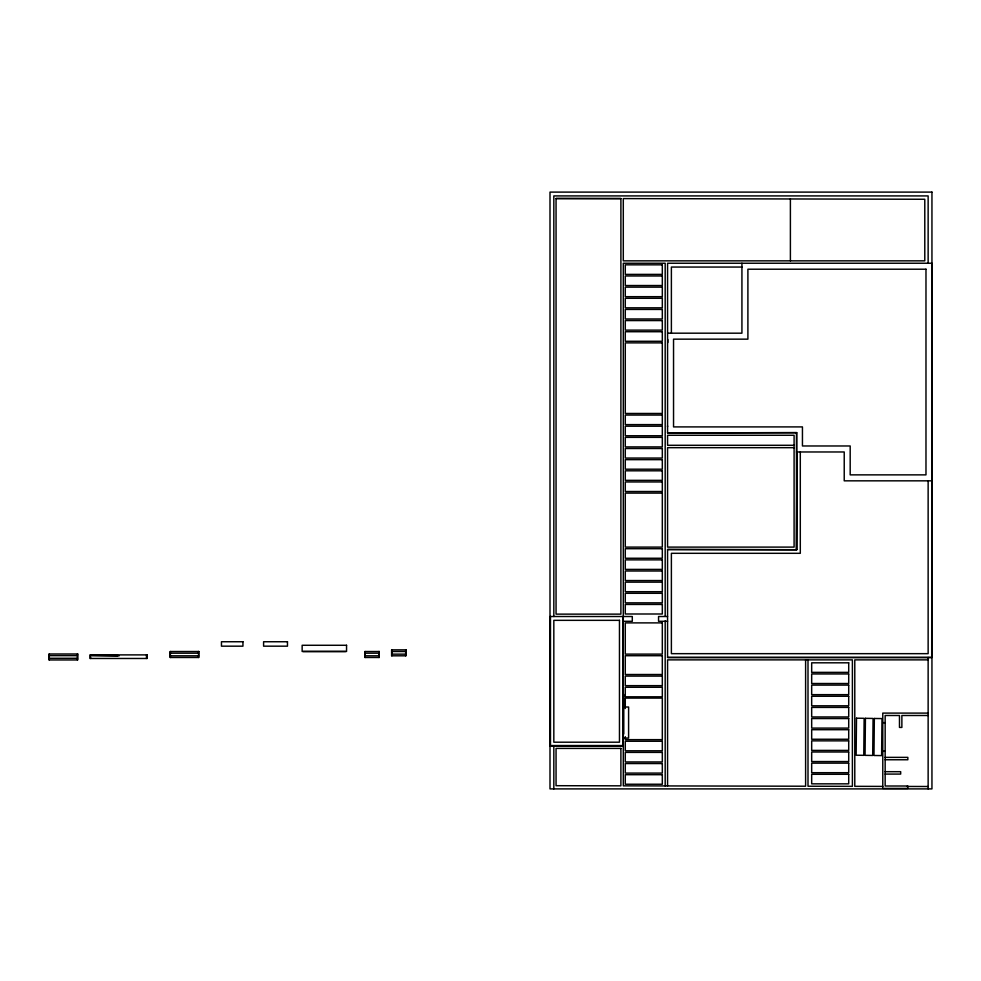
<?xml version="1.0" encoding="UTF-8"?>
<svg xmlns="http://www.w3.org/2000/svg" width="981" height="981" viewBox="0 0 981 981"><rect width="100%" height="100%" fill="white"/><g stroke="black" fill="none" stroke-linecap="round" stroke-linejoin="round"><path stroke-width="1.47" d="M800.3 451.971L800.3 553.309L671.384 553.309L671.384 653.665L928.136 653.665L928.136 480.837M667.571 549.495L796.719 549.728L667.571 549.495L667.571 657.478L931.95 657.478L931.95 650.685M667.571 426.71L667.571 425.926M796.719 432.646L667.571 432.879L796.719 432.646L796.719 549.728M667.571 657.478L931.95 657.478M556.055 198.579L620.899 198.579L620.899 614.131L556.055 614.131L556.055 198.444L620.899 198.579M667.571 432.879L667.571 263.239L931.95 263.239L931.717 650.685M741.93 267.053L671.384 267.053L671.384 333.184M667.571 333.184L741.93 333.184L741.93 263.239M794.095 445.288L667.571 445.288L667.571 435.27L794.095 435.27L794.095 547.104L667.571 547.104L667.571 447.679L794.095 447.679M796.474 451.971L844.224 451.971L844.224 480.837L931.95 480.837M549.998 616.509L632.291 616.509L632.291 621.292L623.291 621.292M667.571 616.509L658.558 616.509L658.558 621.292L667.571 621.292M391.86 651.519L405.693 651.519M170.363 653.187L198.53 653.187M365.165 653.187L379.009 653.187M391.86 654.143L405.693 654.143M90.632 655.222L119.155 655.823M91.822 655.418L117.965 655.418M49.295 655.651L77.45 655.651M91.822 655.615L117.965 655.615M170.363 655.811L198.53 655.811M365.165 655.811L379.009 655.811M49.295 658.276L77.45 658.276M928.038 659.87L854.782 659.87L854.782 786.333L882.777 786.406M623.291 707.019L628.6 707.019L628.6 738.055L622.837 738.055M928.136 713.101L882.777 713.101L882.777 788.405L907.842 788.405L907.842 786.014L885.156 786.014L885.156 715.492L899.479 715.492L899.479 727.424L901.87 727.424L901.87 715.492L928.136 715.492M882.777 722.654L885.156 722.654M549.998 746.014L623.291 746.014M882.777 751.299L885.156 751.299M885.156 757.369L907.842 757.369L907.842 759.76L885.156 759.76M885.156 771.691L900.681 771.691L900.681 774.083L885.156 774.083M790.392 198.959L623.291 198.591L623.291 260.848L924.789 260.848L924.789 199.266L790.392 198.959L790.392 260.848M906.922 786.455L928.051 786.504M931.717 651.163L931.717 657.245M928.136 263.239L928.136 195.918L553.824 195.918L553.824 616.509M928.136 657.478L928.136 788.896M808.001 659.87L808.001 786.235L852.391 786.333L852.391 659.87L667.571 659.87L667.571 785.94M805.609 659.87L805.609 786.222L623.291 785.842L623.291 263.239L665.179 263.239L665.179 616.289M796.952 451.971L796.474 549.495L796.474 432.879M667.803 339.5L667.803 342.541M665.179 620.875L665.179 785.928M625.277 708.478L625.277 698.092L662.31 698.092L662.31 739.649L625.277 739.649L625.277 736.682M623.757 694.389L623.757 733.996M622.812 616.988L622.812 745.548L550.476 745.548L550.476 616.988M553.824 746.014L553.824 788.896M405.693 649.851L405.693 655.811M391.86 649.851L391.86 655.811M379.009 651.519L379.009 657.478M365.165 651.519L365.165 657.478M345.594 651.482L303.104 651.482M198.53 651.519L198.53 657.478M170.363 651.519L170.363 657.478M146.488 654.891L146.488 658.472M90.632 654.891L90.632 658.472M77.45 653.984L77.45 659.955M49.295 653.984L49.295 659.955M856.499 718.19L856.131 755.211L863.77 755.333L864.138 718.313L856.499 718.19M865.426 718.325L865.058 755.345L872.698 755.468L873.065 718.448L865.426 718.325M874.341 718.472L873.973 755.493L881.612 755.603L881.98 718.582L874.341 718.472M931.95 192.104L549.998 192.104L549.998 788.896L931.95 788.896L931.95 192.104M662.31 264.833L625.277 264.833L625.277 274.386L662.31 274.386L662.31 264.833M925.978 269.211L747.902 269.211L747.902 339.156L673.542 339.156L673.542 426.907L802.446 426.907L802.446 445.975L850.184 445.975L850.184 474.865L925.978 474.865L925.978 269.211M662.31 275.98L625.277 275.98L625.277 285.532L662.31 285.532L662.31 275.98M662.31 287.139L625.277 287.139L625.277 296.679L662.31 296.679L662.31 287.139M662.31 298.285L625.277 298.285L625.277 307.826L662.31 307.826L662.31 298.285M662.31 309.432L625.277 309.432L625.277 318.972L662.31 318.972L662.31 309.432M662.31 320.579L625.277 320.579L625.277 330.131L662.31 330.131L662.31 320.579M662.31 331.725L625.277 331.725L625.277 341.278L662.31 341.278L662.31 331.725M662.31 342.872L625.277 342.872L625.277 413.467L662.31 413.467L662.31 342.872M662.31 415.061L625.277 415.061L625.277 424.614L662.31 424.614L662.31 415.061M662.31 426.208L625.277 426.208L625.277 435.76L662.31 435.76L662.31 426.208M662.31 437.354L625.277 437.354L625.277 446.907L662.31 446.907L662.31 437.354M662.31 448.513L625.277 448.513L625.277 458.053L662.31 458.053L662.31 448.513M662.31 459.66L625.277 459.66L625.277 469.2L662.31 469.2L662.31 459.66M662.31 470.806L625.277 470.806L625.277 480.347L662.31 480.347L662.31 470.806M662.31 481.953L625.277 481.953L625.277 491.506L662.31 491.506L662.31 481.953M662.31 493.1L625.277 493.1L625.277 547.104L662.31 547.104L662.31 493.1M662.31 548.71L625.277 548.71L625.277 558.25L662.31 558.25L662.31 548.71M662.31 559.857L625.277 559.857L625.277 569.397L662.31 569.397L662.31 559.857M662.31 571.003L625.277 571.003L625.277 580.556L662.31 580.556L662.31 571.003M662.31 582.15L625.277 582.15L625.277 591.702L662.31 591.702L662.31 582.15M662.31 593.297L625.277 593.297L625.277 602.849L662.31 602.849L662.31 593.297M662.31 604.443L625.277 604.443L625.277 613.996L662.31 613.996L662.31 604.443M619.465 620.335L553.824 620.335L553.824 742.2L619.465 742.2L619.465 620.335M662.31 622.886L625.277 622.886L625.277 654.119L662.31 654.119L662.31 622.886M242.945 641.746L221.461 641.746L221.461 646.172L242.945 646.172L242.945 641.746M287.47 641.746L263.595 641.746L263.595 646.172L287.47 646.172L287.47 641.746M346.551 645.277L302.148 645.277L302.148 651.482L346.551 651.482L346.551 645.277M405.938 649.851L391.615 649.851L391.615 655.811L405.938 655.811L405.938 649.851M198.775 651.519L170.13 651.519L170.13 657.478L198.775 657.478L198.775 651.519M379.242 651.519L364.92 651.519L364.92 657.478L379.242 657.478L379.242 651.519M77.695 653.984L49.05 653.984L49.05 659.955L77.695 659.955L77.695 653.984M147.211 654.891L89.921 654.891L89.921 658.472L147.211 658.472L147.211 654.891M662.31 655.713L625.277 655.713L625.277 674.511L662.31 674.511L662.31 655.713M848.712 662.813L811.679 662.813L811.679 672.365L848.712 672.365L848.712 662.813M848.712 673.959L811.679 673.959L811.679 683.512L848.712 683.512L848.712 673.959M662.31 676.105L625.277 676.105L625.277 685.658L662.31 685.658L662.31 676.105M848.712 685.106L811.679 685.106L811.679 694.658L848.712 694.658L848.712 685.106M662.31 687.264L625.277 687.264L625.277 696.804L662.31 696.804L662.31 687.264M848.712 696.252L811.679 696.252L811.679 705.805L848.712 705.805L848.712 696.252M848.712 707.411L811.679 707.411L811.679 716.952L848.712 716.952L848.712 707.411M848.712 718.558L811.679 718.558L811.679 728.098L848.712 728.098L848.712 718.558M848.712 729.705L811.679 729.705L811.679 739.245L848.712 739.245L848.712 729.705M848.712 740.851L811.679 740.851L811.679 750.404L848.712 750.404L848.712 740.851M662.31 741.244L625.277 741.244L625.277 750.796L662.31 750.796L662.31 741.244M620.899 748.405L556.055 748.405L556.055 785.695L620.899 785.83L620.899 748.405M848.712 751.998L811.679 751.998L811.679 761.55L848.712 761.55L848.712 751.998M662.31 752.39L625.277 752.39L625.277 761.943L662.31 761.943L662.31 752.39M848.712 763.144L811.679 763.144L811.679 772.697L848.712 772.697L848.712 763.144M662.31 763.549L625.277 763.549L625.277 773.089L662.31 773.089L662.31 763.549M848.712 774.291L811.679 774.291L811.679 783.844L848.712 783.844L848.712 774.291M662.31 774.696L625.277 774.696L625.277 784.236L662.31 784.236L662.31 774.696"/></g></svg>
